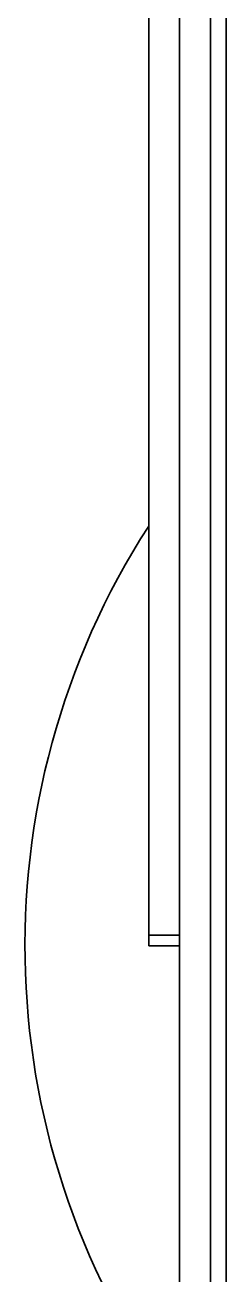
# Model space of a CAD drawing. Header units: millimetres. Extents: x 0 to 420, y 0 to 297.
# Drawn here: x 275.217 to 275.347, y 143.28 to 144.087 of the extents above; entities that cross this region are included whole.
import ezdxf

# ---------------------------------------------------------------- set-up
doc = ezdxf.new("R2010")
doc.units = ezdxf.units.MM

msp = doc.modelspace()

# ---------------------------------------------------------------- linework, layer by layer
at = {"color": 7, "linetype": 'Continuous', "lineweight": 35}
for p, q in [((275.29704, 147.18563), (275.29704, 143.49926)), ((275.31704, 147.13909), (275.31704, 143.09224)), ((275.33704, 143.09224), (275.33704, 147.10445)), ((275.34704, 143.09909), (275.34704, 147.10036)), ((275.29704, 143.49926), (275.31704, 143.49926)), ((275.29704, 143.49224), (275.29704, 143.49926)), ((275.31704, 143.49224), (275.29704, 143.49224))]:
    msp.add_line(p, q, dxfattribs=at)
msp.add_arc((275.71704, 143.49224), 0.5, 147.14012, 216.8699, dxfattribs=at)

doc.saveas('drawing.dxf')
